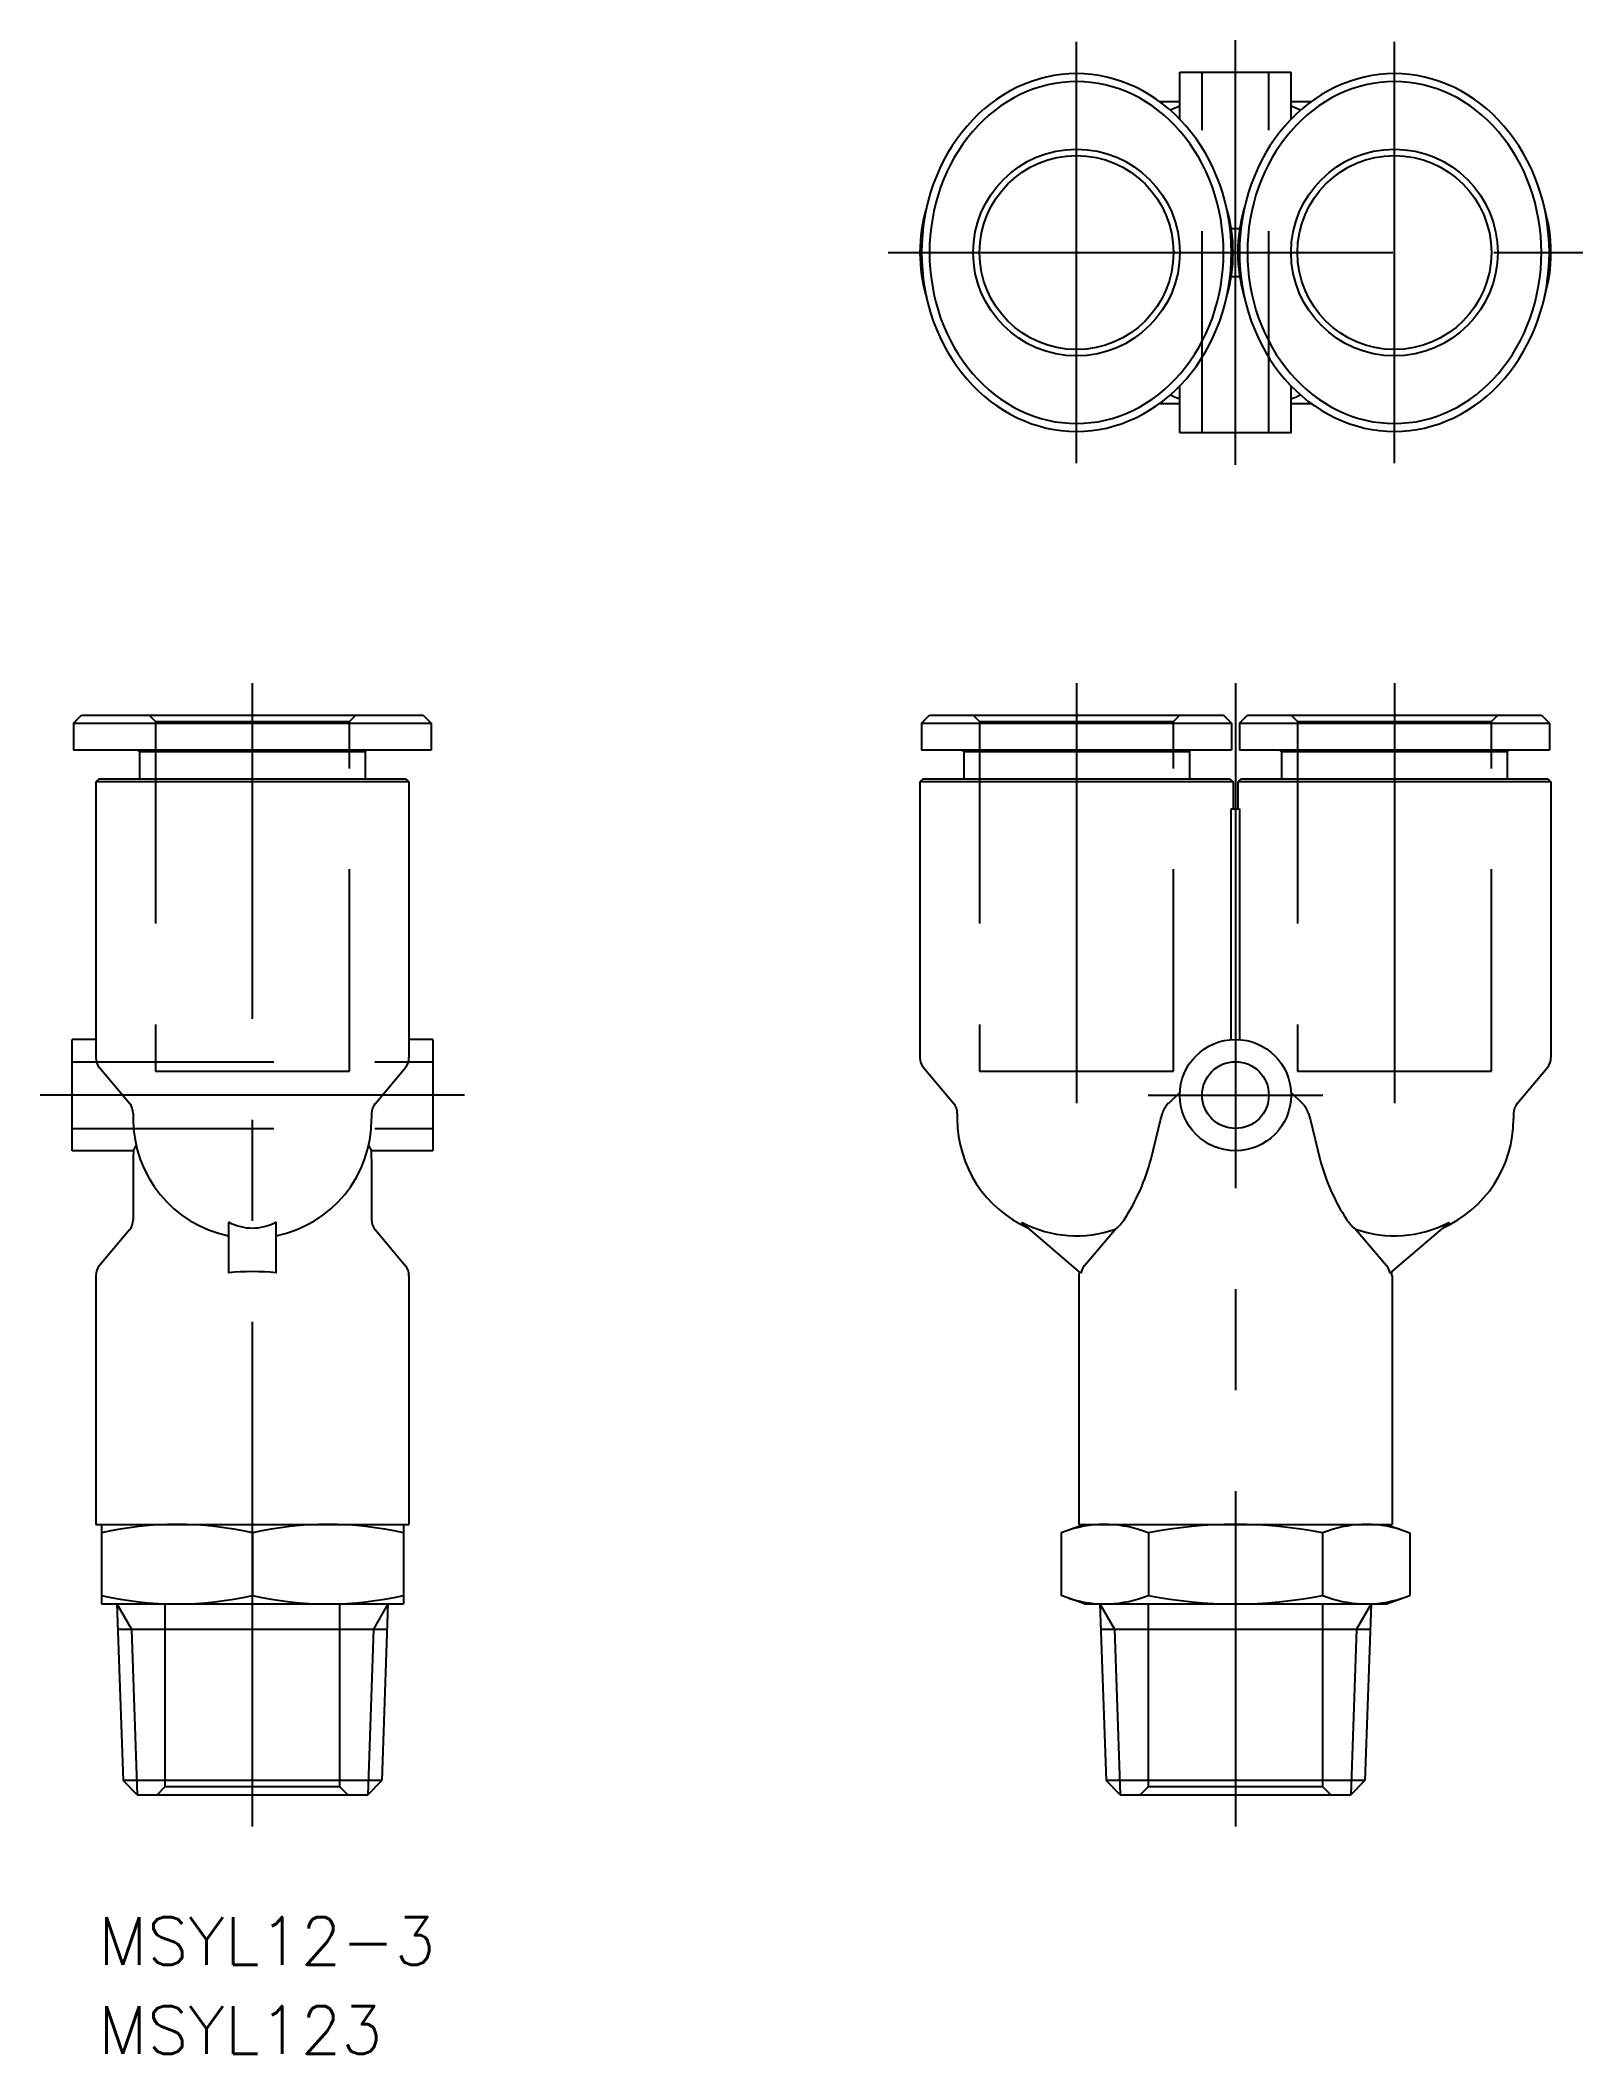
# Model space of a CAD drawing. Extents: x -75 to 22, y -16 to 110.
import ezdxf

# ---------------------------------------------------------------- set-up
doc = ezdxf.new("R2010")
doc.units = 0
doc.linetypes.add('CENTER', pattern=[50.8, 31.75, -6.35, 6.35, -6.35])
doc.linetypes.add('DASHED', pattern=[19.05, 12.7, -6.35])
doc.layers.get('0').update_dxf_attribs({"linetype": 'CONTINUOUS'})
doc.layers.add('CENTER', color=1, linetype='CENTER')
doc.styles.get("Standard").update_dxf_attribs({"font": 'txt.shx', "height": 3, "bigfont": 'bigfont.shx'})

msp = doc.modelspace()

# ---------------------------------------------------------------- linework, layer by layer
at = {"color": 7, "linetype": 'CONTINUOUS'}
for p, q in [((-3.5, 108.34), (3.5, 108.34)), ((-3.5, 105.37), (-3.5, 108.34)), ((3.5, 105.37), (3.5, 108.34)), ((-4.78, 106.49), (-3.5, 106.49)), ((3.5, 106.49), (4.78, 106.49)), ((0.26, 98.49), (-0.26, 98.49)), ((-0.26, 95.49), (0.26, 95.49)), ((-4.78, 87.49), (-3.5, 87.49)), ((-3.5, 85.64), (-3.5, 88.6)), ((3.5, 85.64), (3.5, 88.6)), ((3.5, 87.49), (4.78, 87.49)), ((3.5, 85.64), (-3.5, 85.64)), ((-73.1, 67.4), (-72.6, 67.9)), ((-73.1, 67.4), (-50.6, 67.4)), ((-73.1, 67.4), (-73.1, 65.7)), ((-72.6, 67.9), (-51.1, 67.9)), ((-51.1, 67.9), (-50.6, 67.4)), ((-50.6, 67.4), (-50.6, 65.7)), ((-19.75, 67.4), (-19.25, 67.9)), ((-19.75, 67.4), (-0.25, 67.4)), ((-19.75, 67.4), (-19.75, 65.7)), ((-19.25, 67.9), (-0.75, 67.9)), ((-0.75, 67.9), (-0.25, 67.4)), ((-0.25, 67.4), (-0.25, 65.7)), ((0.25, 67.4), (0.75, 67.9)), ((0.25, 67.4), (19.75, 67.4)), ((0.25, 67.4), (0.25, 65.7)), ((0.75, 67.9), (19.25, 67.9)), ((19.25, 67.9), (19.75, 67.4)), ((19.75, 67.4), (19.75, 65.7)), ((-50.6, 65.7), (-73.1, 65.7)), ((-68.95, 65.6), (-69.05, 65.7)), ((-68.95, 65.6), (-54.75, 65.6)), ((-68.95, 65.6), (-68.95, 63.9)), ((-54.75, 65.6), (-54.65, 65.7)), ((-54.75, 65.6), (-54.75, 63.9)), ((-0.25, 65.7), (-19.75, 65.7)), ((-17.1, 65.6), (-17.2, 65.7)), ((-17.1, 65.6), (-2.9, 65.6)), ((-17.1, 65.6), (-17.1, 63.9)), ((-2.9, 65.6), (-2.8, 65.7)), ((-2.9, 65.6), (-2.9, 63.9)), ((19.75, 65.7), (0.25, 65.7)), ((2.9, 65.6), (2.8, 65.7)), ((2.9, 65.6), (17.1, 65.6)), ((2.9, 65.6), (2.9, 63.9)), ((17.1, 65.6), (17.2, 65.7)), ((17.1, 65.6), (17.1, 63.9)), ((-71.5, 63.9), (-71.7, 63.7)), ((-52, 63.7), (-71.7, 63.7)), ((-71.7, 63.7), (-71.7, 46.36)), ((-71.5, 63.9), (-52.2, 63.9)), ((-52.2, 63.9), (-52, 63.7)), ((-52, 63.7), (-52, 46.36)), ((-19.65, 63.9), (-19.85, 63.7)), ((-0.15, 63.7), (-19.85, 63.7)), ((-19.85, 63.7), (-19.85, 46.36)), ((-19.65, 63.9), (-0.35, 63.9)), ((-0.35, 63.9), (-0.15, 63.7)), ((-0.15, 63.7), (-0.15, 62)), ((0.35, 63.9), (0.15, 63.7)), ((19.85, 63.7), (0.15, 63.7)), ((0.15, 63.7), (0.15, 62)), ((0.35, 63.9), (19.65, 63.9)), ((19.65, 63.9), (19.85, 63.7)), ((19.85, 63.7), (19.85, 46.36)), ((-0.26, 47.49), (-0.26, 62)), ((-0.26, 62), (0.26, 62)), ((0.26, 62), (0.26, 47.49)), ((-73.2, 40.5), (-73.2, 47.5)), ((-71.7, 47.5), (-73.2, 47.5)), ((-50.5, 47.5), (-52, 47.5)), ((-50.5, 47.5), (-50.5, 40.5)), ((-69.58, 43.48), (-71.46, 45.72)), ((-54.11, 43.48), (-52.23, 45.72)), ((-17.73, 43.48), (-19.62, 45.72)), ((17.73, 43.48), (19.62, 45.72)), ((-4.22, 43.48), (-3.5, 44.16)), ((3.5, 44.16), (4.22, 43.48)), ((-69.35, 42.84), (-69.35, 42.5)), ((-54.35, 42.84), (-54.35, 42.5)), ((-17.5, 42.84), (-17.5, 42.5)), ((-5.31, 40), (-4.69, 42.5)), ((-4.69, 42.5), (-4.6, 42.84)), ((4.6, 42.84), (4.69, 42.5)), ((4.69, 42.5), (5.31, 40)), ((17.5, 42.84), (17.5, 42.5)), ((-69.33, 40.5), (-69.16, 40.82)), ((-54.54, 40.82), (-54.36, 40.5)), ((-69.33, 40.5), (-73.2, 40.5)), ((-69.35, 40), (-69.35, 36.16)), ((-50.5, 40.5), (-54.36, 40.5)), ((-54.35, 40), (-54.35, 36.16)), ((-69.58, 35.52), (-71.46, 33.28)), ((-63.35, 36), (-63.35, 35.99)), ((-63.35, 35.99), (-63.35, 32.81)), ((-63.28, 35.99), (-63.35, 35.99)), ((-60.35, 35.99), (-60.41, 35.99)), ((-60.35, 35.99), (-60.35, 36)), ((-60.35, 32.81), (-60.35, 35.99)), ((-54.11, 35.52), (-52.23, 33.28)), ((-13.44, 35.99), (-13.42, 36)), ((-9.72, 32.81), (-13.44, 35.99)), ((-9.5, 33.28), (-7.59, 35.52)), ((-7.59, 35.52), (-7.55, 35.57)), ((7.55, 35.57), (7.59, 35.52)), ((7.59, 35.52), (9.5, 33.28)), ((13.44, 35.99), (9.72, 32.81)), ((13.42, 36), (13.44, 35.99)), ((-71.7, 32.64), (-71.7, 17)), ((-52, 32.64), (-52, 17)), ((-9.85, 32.64), (-9.85, 17)), ((9.85, 32.64), (9.85, 17)), ((-71.7, 17), (-52, 17)), ((-71.35, 17), (-71.35, 12)), ((-61.85, 16.47), (-61.85, 12.53)), ((-52.35, 17), (-52.35, 12)), ((-9.5, 17), (-10.97, 16.47)), ((-10.97, 16.47), (-10.97, 12.53)), ((-9.85, 17), (9.85, 17)), ((-5.48, 16.47), (-5.48, 12.53)), ((5.48, 16.47), (5.48, 12.53)), ((9.5, 17), (10.97, 16.47)), ((10.97, 16.47), (10.97, 12.53)), ((-71.35, 12), (-52.35, 12)), ((-70.38, 12), (-69.99, 0.89)), ((-53.32, 12), (-53.71, 0.89)), ((-9.5, 12), (-10.97, 12.53)), ((-9.5, 12), (9.5, 12)), ((-8.53, 12), (-8.14, 0.89)), ((8.53, 12), (8.14, 0.89)), ((9.5, 12), (10.97, 12.53)), ((-70.32, 10.42), (-53.37, 10.42)), ((-8.47, 10.42), (8.47, 10.42)), ((-69.1, 0), (-69.99, 0.89)), ((-53.71, 0.89), (-69.99, 0.89)), ((-69.1, 0), (-54.59, 0)), ((-54.59, 0), (-53.71, 0.89)), ((8.14, 0.89), (-8.14, 0.89)), ((-7.25, 0), (-8.14, 0.89)), ((-7.25, 0), (7.25, 0)), ((7.25, 0), (8.14, 0.89))]:
    msp.add_line(p, q, dxfattribs=at)
at = {"color": 3, "linetype": 'DASHED'}
for p, q in [((-2.1, 85.64), (-2.1, 108.34)), ((2.1, 85.64), (2.1, 108.34)), ((-68.35, 67.9), (-67.95, 67.5)), ((-67.95, 67.5), (-67.95, 45.5)), ((-67.95, 67.5), (-55.75, 67.5)), ((-55.75, 67.5), (-55.35, 67.9)), ((-55.75, 45.5), (-55.75, 67.5)), ((-16.5, 67.9), (-16.1, 67.5)), ((-16.1, 67.5), (-3.9, 67.5)), ((-16.1, 67.5), (-16.1, 45.5)), ((-3.9, 67.5), (-3.5, 67.9)), ((-3.9, 45.5), (-3.9, 67.5)), ((3.5, 67.9), (3.9, 67.5)), ((3.9, 67.5), (3.9, 45.5)), ((3.9, 67.5), (16.1, 67.5)), ((16.1, 67.5), (16.5, 67.9)), ((16.1, 45.5), (16.1, 67.5)), ((-73.2, 46.1), (-50.5, 46.1)), ((-67.95, 45.5), (-55.75, 45.5)), ((-16.1, 45.5), (-3.9, 45.5)), ((3.9, 45.5), (16.1, 45.5)), ((-73.2, 41.9), (-50.5, 41.9)), ((-67.35, 12), (-67.35, 0.5)), ((-56.35, 0.5), (-56.35, 12)), ((-5.5, 12), (-5.5, 0.5)), ((5.5, 0.5), (5.5, 12)), ((-67.35, 0.5), (-67.85, 0)), ((-56.35, 0.5), (-67.35, 0.5)), ((-55.85, 0), (-56.35, 0.5)), ((-5.5, 0.5), (-6, 0)), ((5.5, 0.5), (-5.5, 0.5)), ((6, 0), (5.5, 0.5))]:
    msp.add_line(p, q, dxfattribs=at)
at = {"color": 3, "linetype": 'CONTINUOUS'}
for p, q in [((-70.38, 12), (-69.46, 10.42)), ((-53.32, 12), (-54.23, 10.42)), ((-8.53, 12), (-7.62, 10.42)), ((8.53, 12), (7.62, 10.42)), ((-69.46, 10.42), (-69.1, 0)), ((-54.23, 10.42), (-54.59, 0)), ((-7.62, 10.42), (-7.25, 0)), ((7.62, 10.42), (7.25, 0))]:
    msp.add_line(p, q, dxfattribs=at)
at = {"color": 7, "linetype": 'CONTINUOUS'}
for points in [[(-10, 85.74, 0), (-9.52, 85.75, 0), (-9.04, 85.79, 0), (-8.57, 85.86, 0), (-8.1, 85.95, 0), (-7.63, 86.08, 0), (-7.17, 86.22, 0), (-6.72, 86.4, 0), (-6.27, 86.59, 0), (-5.83, 86.82, 0), (-5.4, 87.07, 0), (-4.99, 87.34, 0), (-4.58, 87.63, 0), (-4.19, 87.95, 0), (-3.81, 88.29, 0), (-3.45, 88.65, 0), (-3.11, 89.03, 0), (-2.78, 89.43, 0), (-2.46, 89.85, 0), (-2.17, 90.29, 0), (-1.89, 90.74, 0), (-1.64, 91.2, 0), (-1.4, 91.69, 0), (-1.19, 92.18, 0), (-0.99, 92.68, 0), (-0.82, 93.2, 0), (-0.67, 93.72, 0), (-0.54, 94.25, 0), (-0.44, 94.79, 0), (-0.36, 95.34, 0), (-0.3, 95.89, 0), (-0.26, 96.44, 0), (-0.25, 96.99, 0), (-0.26, 97.54, 0), (-0.3, 98.09, 0), (-0.36, 98.64, 0), (-0.44, 99.18, 0), (-0.54, 99.72, 0), (-0.67, 100.25, 0), (-0.82, 100.78, 0), (-0.99, 101.29, 0), (-1.19, 101.8, 0), (-1.4, 102.29, 0), (-1.64, 102.77, 0), (-1.89, 103.24, 0), (-2.17, 103.69, 0), (-2.46, 104.12, 0), (-2.78, 104.54, 0), (-3.11, 104.94, 0), (-3.45, 105.32, 0), (-3.81, 105.69, 0), (-4.19, 106.03, 0), (-4.58, 106.34, 0), (-4.99, 106.64, 0), (-5.4, 106.91, 0), (-5.83, 107.16, 0), (-6.27, 107.38, 0), (-6.72, 107.58, 0), (-7.17, 107.75, 0), (-7.63, 107.9, 0), (-8.1, 108.02, 0), (-8.57, 108.12, 0), (-9.04, 108.18, 0), (-9.52, 108.22, 0), (-10, 108.24, 0), (-10.48, 108.22, 0), (-10.96, 108.18, 0), (-11.43, 108.12, 0), (-11.9, 108.02, 0), (-12.37, 107.9, 0), (-12.83, 107.75, 0), (-13.28, 107.58, 0), (-13.73, 107.38, 0), (-14.17, 107.16, 0), (-14.6, 106.91, 0), (-15.01, 106.64, 0), (-15.42, 106.34, 0), (-15.81, 106.03, 0), (-16.19, 105.69, 0), (-16.55, 105.32, 0), (-16.89, 104.94, 0), (-17.22, 104.54, 0), (-17.54, 104.12, 0), (-17.83, 103.69, 0), (-18.11, 103.24, 0), (-18.36, 102.77, 0), (-18.6, 102.29, 0), (-18.81, 101.8, 0), (-19.01, 101.29, 0), (-19.18, 100.78, 0), (-19.33, 100.25, 0), (-19.46, 99.72, 0), (-19.56, 99.18, 0), (-19.64, 98.64, 0), (-19.7, 98.09, 0), (-19.74, 97.54, 0), (-19.75, 96.99, 0), (-19.74, 96.44, 0), (-19.7, 95.89, 0), (-19.64, 95.34, 0), (-19.56, 94.79, 0), (-19.46, 94.25, 0), (-19.33, 93.72, 0), (-19.18, 93.2, 0), (-19.01, 92.68, 0), (-18.81, 92.18, 0), (-18.6, 91.69, 0), (-18.36, 91.2, 0), (-18.11, 90.74, 0), (-17.83, 90.29, 0), (-17.54, 89.85, 0), (-17.22, 89.43, 0), (-16.89, 89.03, 0), (-16.55, 88.65, 0), (-16.19, 88.29, 0), (-15.81, 87.95, 0), (-15.42, 87.63, 0), (-15.01, 87.34, 0), (-14.6, 87.07, 0), (-14.17, 86.82, 0), (-13.73, 86.59, 0), (-13.28, 86.4, 0), (-12.83, 86.22, 0), (-12.37, 86.08, 0), (-11.9, 85.95, 0), (-11.43, 85.86, 0), (-10.96, 85.79, 0), (-10.48, 85.75, 0), (-10, 85.74, 0)], [(-10, 86.24, 0), (-9.55, 86.25, 0), (-9.09, 86.29, 0), (-8.64, 86.35, 0), (-8.2, 86.44, 0), (-7.75, 86.56, 0), (-7.31, 86.7, 0), (-6.88, 86.87, 0), (-6.46, 87.06, 0), (-6.04, 87.27, 0), (-5.64, 87.51, 0), (-5.24, 87.77, 0), (-4.86, 88.05, 0), (-4.49, 88.35, 0), (-4.13, 88.68, 0), (-3.79, 89.02, 0), (-3.46, 89.39, 0), (-3.15, 89.77, 0), (-2.85, 90.17, 0), (-2.57, 90.58, 0), (-2.31, 91.02, 0), (-2.07, 91.46, 0), (-1.84, 91.92, 0), (-1.64, 92.39, 0), (-1.45, 92.87, 0), (-1.29, 93.37, 0), (-1.15, 93.87, 0), (-1.03, 94.38, 0), (-0.93, 94.89, 0), (-0.85, 95.41, 0), (-0.79, 95.93, 0), (-0.76, 96.46, 0), (-0.75, 96.99, 0), (-0.76, 97.52, 0), (-0.79, 98.04, 0), (-0.85, 98.57, 0), (-0.93, 99.09, 0), (-1.03, 99.6, 0), (-1.15, 100.11, 0), (-1.29, 100.61, 0), (-1.45, 101.1, 0), (-1.64, 101.58, 0), (-1.84, 102.06, 0), (-2.07, 102.52, 0), (-2.31, 102.96, 0), (-2.57, 103.39, 0), (-2.85, 103.81, 0), (-3.15, 104.21, 0), (-3.46, 104.59, 0), (-3.79, 104.95, 0), (-4.13, 105.3, 0), (-4.49, 105.62, 0), (-4.86, 105.93, 0), (-5.24, 106.21, 0), (-5.64, 106.47, 0), (-6.04, 106.71, 0), (-6.46, 106.92, 0), (-6.88, 107.11, 0), (-7.31, 107.28, 0), (-7.75, 107.42, 0), (-8.19, 107.53, 0), (-8.64, 107.62, 0), (-9.09, 107.69, 0), (-9.55, 107.73, 0), (-10, 107.74, 0), (-10.45, 107.73, 0), (-10.91, 107.69, 0), (-11.36, 107.62, 0), (-11.8, 107.53, 0), (-12.25, 107.42, 0), (-12.68, 107.28, 0), (-13.12, 107.11, 0), (-13.54, 106.92, 0), (-13.95, 106.71, 0), (-14.36, 106.47, 0), (-14.76, 106.21, 0), (-15.14, 105.93, 0), (-15.51, 105.62, 0), (-15.87, 105.3, 0), (-16.21, 104.95, 0), (-16.54, 104.59, 0), (-16.85, 104.21, 0), (-17.15, 103.81, 0), (-17.43, 103.39, 0), (-17.69, 102.96, 0), (-17.93, 102.52, 0), (-18.16, 102.06, 0), (-18.36, 101.58, 0), (-18.55, 101.1, 0), (-18.71, 100.61, 0), (-18.85, 100.11, 0), (-18.97, 99.6, 0), (-19.07, 99.09, 0), (-19.15, 98.57, 0), (-19.21, 98.04, 0), (-19.24, 97.52, 0), (-19.25, 96.99, 0), (-19.24, 96.46, 0), (-19.21, 95.94, 0), (-19.15, 95.41, 0), (-19.07, 94.89, 0), (-18.97, 94.38, 0), (-18.85, 93.87, 0), (-18.71, 93.37, 0), (-18.55, 92.87, 0), (-18.36, 92.39, 0), (-18.16, 91.92, 0), (-17.93, 91.46, 0), (-17.69, 91.02, 0), (-17.43, 90.58, 0), (-17.15, 90.17, 0), (-16.85, 89.77, 0), (-16.54, 89.39, 0), (-16.21, 89.02, 0), (-15.87, 88.68, 0), (-15.51, 88.35, 0), (-15.14, 88.05, 0), (-14.76, 87.77, 0), (-14.36, 87.51, 0), (-13.96, 87.27, 0), (-13.54, 87.06, 0), (-13.12, 86.87, 0), (-12.69, 86.7, 0), (-12.25, 86.56, 0), (-11.8, 86.45, 0), (-11.36, 86.35, 0), (-10.91, 86.29, 0), (-10.45, 86.25, 0), (-10, 86.24, 0)], [(10, 85.74, 0), (10.48, 85.75, 0), (10.96, 85.79, 0), (11.43, 85.86, 0), (11.9, 85.95, 0), (12.37, 86.08, 0), (12.83, 86.22, 0), (13.28, 86.4, 0), (13.73, 86.59, 0), (14.17, 86.82, 0), (14.6, 87.07, 0), (15.01, 87.34, 0), (15.42, 87.63, 0), (15.81, 87.95, 0), (16.19, 88.29, 0), (16.55, 88.65, 0), (16.89, 89.03, 0), (17.22, 89.43, 0), (17.54, 89.85, 0), (17.83, 90.29, 0), (18.11, 90.74, 0), (18.36, 91.2, 0), (18.6, 91.69, 0), (18.81, 92.18, 0), (19.01, 92.68, 0), (19.18, 93.2, 0), (19.33, 93.72, 0), (19.46, 94.25, 0), (19.56, 94.79, 0), (19.64, 95.34, 0), (19.7, 95.89, 0), (19.74, 96.44, 0), (19.75, 96.99, 0), (19.74, 97.54, 0), (19.7, 98.09, 0), (19.64, 98.64, 0), (19.56, 99.18, 0), (19.46, 99.72, 0), (19.33, 100.25, 0), (19.18, 100.78, 0), (19.01, 101.29, 0), (18.81, 101.8, 0), (18.6, 102.29, 0), (18.36, 102.77, 0), (18.11, 103.24, 0), (17.83, 103.69, 0), (17.54, 104.12, 0), (17.22, 104.54, 0), (16.89, 104.94, 0), (16.55, 105.32, 0), (16.19, 105.69, 0), (15.81, 106.03, 0), (15.42, 106.34, 0), (15.01, 106.64, 0), (14.6, 106.91, 0), (14.17, 107.16, 0), (13.73, 107.38, 0), (13.28, 107.58, 0), (12.83, 107.75, 0), (12.37, 107.9, 0), (11.9, 108.02, 0), (11.43, 108.12, 0), (10.96, 108.18, 0), (10.48, 108.22, 0), (10, 108.24, 0), (9.52, 108.22, 0), (9.04, 108.18, 0), (8.57, 108.12, 0), (8.1, 108.02, 0), (7.63, 107.9, 0), (7.17, 107.75, 0), (6.72, 107.58, 0), (6.27, 107.38, 0), (5.83, 107.16, 0), (5.4, 106.91, 0), (4.99, 106.64, 0), (4.58, 106.34, 0), (4.19, 106.03, 0), (3.81, 105.69, 0), (3.45, 105.32, 0), (3.11, 104.94, 0), (2.78, 104.54, 0), (2.46, 104.12, 0), (2.17, 103.69, 0), (1.89, 103.24, 0), (1.64, 102.77, 0), (1.4, 102.29, 0), (1.19, 101.8, 0), (0.99, 101.29, 0), (0.82, 100.78, 0), (0.67, 100.25, 0), (0.54, 99.72, 0), (0.44, 99.18, 0), (0.36, 98.64, 0), (0.3, 98.09, 0), (0.26, 97.54, 0), (0.25, 96.99, 0), (0.26, 96.44, 0), (0.3, 95.89, 0), (0.36, 95.34, 0), (0.44, 94.79, 0), (0.54, 94.25, 0), (0.67, 93.72, 0), (0.82, 93.2, 0), (0.99, 92.68, 0), (1.19, 92.18, 0), (1.4, 91.69, 0), (1.64, 91.2, 0), (1.89, 90.74, 0), (2.17, 90.29, 0), (2.46, 89.85, 0), (2.78, 89.43, 0), (3.11, 89.03, 0), (3.45, 88.65, 0), (3.81, 88.29, 0), (4.19, 87.95, 0), (4.58, 87.63, 0), (4.99, 87.34, 0), (5.4, 87.07, 0), (5.83, 86.82, 0), (6.27, 86.59, 0), (6.72, 86.4, 0), (7.17, 86.22, 0), (7.63, 86.08, 0), (8.1, 85.95, 0), (8.57, 85.86, 0), (9.04, 85.79, 0), (9.52, 85.75, 0), (10, 85.74, 0)], [(10, 86.24, 0), (10.45, 86.25, 0), (10.91, 86.29, 0), (11.36, 86.35, 0), (11.8, 86.45, 0), (12.25, 86.56, 0), (12.69, 86.7, 0), (13.12, 86.87, 0), (13.54, 87.06, 0), (13.96, 87.27, 0), (14.36, 87.51, 0), (14.76, 87.77, 0), (15.14, 88.05, 0), (15.51, 88.35, 0), (15.87, 88.68, 0), (16.21, 89.02, 0), (16.54, 89.39, 0), (16.85, 89.77, 0), (17.15, 90.17, 0), (17.43, 90.58, 0), (17.69, 91.02, 0), (17.93, 91.46, 0), (18.16, 91.92, 0), (18.36, 92.39, 0), (18.55, 92.87, 0), (18.71, 93.37, 0), (18.85, 93.87, 0), (18.97, 94.38, 0), (19.07, 94.89, 0), (19.15, 95.41, 0), (19.21, 95.93, 0), (19.24, 96.46, 0), (19.25, 96.99, 0), (19.24, 97.52, 0), (19.21, 98.04, 0), (19.15, 98.57, 0), (19.07, 99.09, 0), (18.97, 99.6, 0), (18.85, 100.11, 0), (18.71, 100.61, 0), (18.55, 101.1, 0), (18.36, 101.58, 0), (18.16, 102.06, 0), (17.93, 102.52, 0), (17.69, 102.96, 0), (17.43, 103.39, 0), (17.15, 103.81, 0), (16.85, 104.21, 0), (16.54, 104.59, 0), (16.21, 104.95, 0), (15.87, 105.3, 0), (15.51, 105.62, 0), (15.14, 105.93, 0), (14.76, 106.21, 0), (14.36, 106.47, 0), (13.96, 106.71, 0), (13.54, 106.92, 0), (13.12, 107.11, 0), (12.69, 107.28, 0), (12.25, 107.42, 0), (11.81, 107.53, 0), (11.36, 107.62, 0), (10.91, 107.69, 0), (10.45, 107.73, 0), (10, 107.74, 0), (9.55, 107.73, 0), (9.09, 107.69, 0), (8.64, 107.62, 0), (8.2, 107.53, 0), (7.75, 107.42, 0), (7.32, 107.28, 0), (6.88, 107.11, 0), (6.46, 106.92, 0), (6.05, 106.71, 0), (5.64, 106.47, 0), (5.24, 106.21, 0), (4.86, 105.93, 0), (4.49, 105.62, 0), (4.13, 105.3, 0), (3.79, 104.95, 0), (3.46, 104.59, 0), (3.15, 104.21, 0), (2.85, 103.81, 0), (2.57, 103.39, 0), (2.31, 102.96, 0), (2.07, 102.52, 0), (1.84, 102.06, 0), (1.64, 101.58, 0), (1.45, 101.1, 0), (1.29, 100.61, 0), (1.15, 100.11, 0), (1.03, 99.6, 0), (0.93, 99.09, 0), (0.85, 98.57, 0), (0.79, 98.04, 0), (0.76, 97.52, 0), (0.75, 96.99, 0), (0.76, 96.46, 0), (0.79, 95.94, 0), (0.85, 95.41, 0), (0.93, 94.89, 0), (1.03, 94.38, 0), (1.15, 93.87, 0), (1.29, 93.37, 0), (1.45, 92.87, 0), (1.64, 92.39, 0), (1.84, 91.92, 0), (2.07, 91.46, 0), (2.31, 91.02, 0), (2.57, 90.58, 0), (2.85, 90.17, 0), (3.15, 89.77, 0), (3.46, 89.39, 0), (3.79, 89.02, 0), (4.13, 88.68, 0), (4.49, 88.35, 0), (4.86, 88.05, 0), (5.24, 87.77, 0), (5.64, 87.51, 0), (6.05, 87.27, 0), (6.46, 87.06, 0), (6.88, 86.87, 0), (7.31, 86.7, 0), (7.75, 86.56, 0), (8.2, 86.45, 0), (8.64, 86.35, 0), (9.09, 86.29, 0), (9.55, 86.25, 0), (10, 86.24, 0)]]:
    msp.add_polyline3d(points, dxfattribs=at)
for centre, radius in [((-10, 96.99), 6.5), ((-10, 96.99), 6.1), ((10, 96.99), 6.5), ((10, 96.99), 6.1), ((0, 44), 3.5), ((0, 44), 2.1)]:
    msp.add_circle(centre, radius, dxfattribs=at)
for centre, radius, start, end in [((0, 96.99), 9.85, 110.8137, 114.5962), ((0, 96.99), 9.85, 65.4038, 69.1863), ((-10, 96.99), 9.85, 163.4473, 196.5527), ((-10, 96.99), 9.85, 343.4473, 16.5527), ((10, 96.99), 9.85, 163.4473, 196.5527), ((10, 96.99), 9.85, 343.4473, 16.5527), ((0, 96.99), 9.85, 245.4038, 249.1863), ((0, 96.99), 9.85, 290.8137, 294.5962), ((-70.7, 46.36), 1, 180, 220.0063), ((-53, 46.36), 1, 319.9937, 0), ((-18.85, 46.36), 1, 180, 220.0063), ((18.85, 46.36), 1, 319.9937, 0), ((-70.35, 42.84), 1, 0, 40.0063), ((-53.35, 42.84), 1, 139.9937, 180), ((-18.5, 42.84), 1, 0, 40.0063), ((-3.1, 42.39), 1.57, 135.7433, 163.3926), ((3.08, 42.38), 1.58, 16.8105, 44.1874), ((18.5, 42.84), 1, 139.9937, 180), ((-61.85, 42.5), 7.5, 180, 258.463), ((-61.85, 42.5), 7.5, 281.537, 0), ((-10, 42.5), 7.5, 180, 246.2011), ((10, 42.5), 7.5, 293.7989, 0), ((-61.85, 40), 7.5, 176.1774, 180), ((-61.85, 40), 7.5, 0, 3.8226), ((-18.16, 43.38), 13.29, 327.084, 345.2445), ((18.16, 43.38), 13.29, 194.7555, 212.916), ((-70.35, 36.16), 1, 319.9937, 0), ((-62.04, 107.16), 71.18, 268.9459, 268.9971), ((-61.85, 38.71), 3.07, 242.1244, 297.8756), ((-61.65, 106.8), 70.82, 271.0027, 271.0542), ((-53.35, 36.16), 1, 180, 220.0063), ((-10, 42.5), 7.35, 242.2727, 289.5151), ((-9.08, 37.51), 2.47, 308.3533, 326.9625), ((9.08, 37.51), 2.47, 213.0375, 231.6467), ((10, 42.5), 7.35, 250.4849, 297.7273), ((-70.7, 32.64), 1, 139.9937, 180), ((-53, 32.64), 1, 0, 40.0063), ((-8.74, 32.63), 0.996, 139.6258, 169.5512), ((8.74, 32.63), 0.996, 10.4488, 40.3742), ((-61.85, 19.2), 13.7, 83.7135, 96.2865), ((-8.85, 32.64), 1, 164.8766, 180), ((8.85, 32.64), 1, 0, 15.1234), ((-66.6, -4.36), 21.36, 77.1497, 102.8503), ((-57.1, -4.36), 21.36, 77.1497, 102.8503), ((-8.23, 9.7), 7.3, 67.9259, 107.9259), ((0, -11.39), 28.39, 78.8596, 101.1404), ((8.23, 9.7), 7.3, 72.0741, 112.0741), ((-66.6, 33.36), 21.36, 257.1497, 282.8503), ((-57.1, 33.36), 21.36, 257.1497, 282.8503), ((-8.23, 19.3), 7.3, 252.0741, 292.0741), ((0, 40.39), 28.39, 258.8596, 281.1404), ((8.23, 19.3), 7.3, 247.9259, 287.9259)]:
    msp.add_arc(centre, radius, start, end, dxfattribs=at)
at = {"layer": 'CENTER', "color": 1, "linetype": 'CENTER'}
for p, q in [((-10, 83.74), (-10, 110.24)), ((0, 83.64), (0, 110.34)), ((10, 83.74), (10, 110.24)), ((-21.85, 96.99), (21.85, 96.99)), ((-61.85, -2), (-61.85, 69.9)), ((-10, 69.9), (-10, 43.5)), ((0, 69.9), (0, -2)), ((10, 69.9), (10, 43.5)), ((-48.5, 44), (-75.2, 44)), ((-5.5, 44), (5.5, 44))]:
    msp.add_line(p, q, dxfattribs=at)

# ---------------------------------------------------------------- texts
at = {"color": 7, "linetype": 'CONTINUOUS'}
for s, p in [('MSYL12-3', (-71.55, -10.69)), ('MSYL123', (-71.55, -16.29))]:
    msp.add_text(s, height=3, dxfattribs=at).set_placement(p)

doc.saveas('drawing.dxf')
